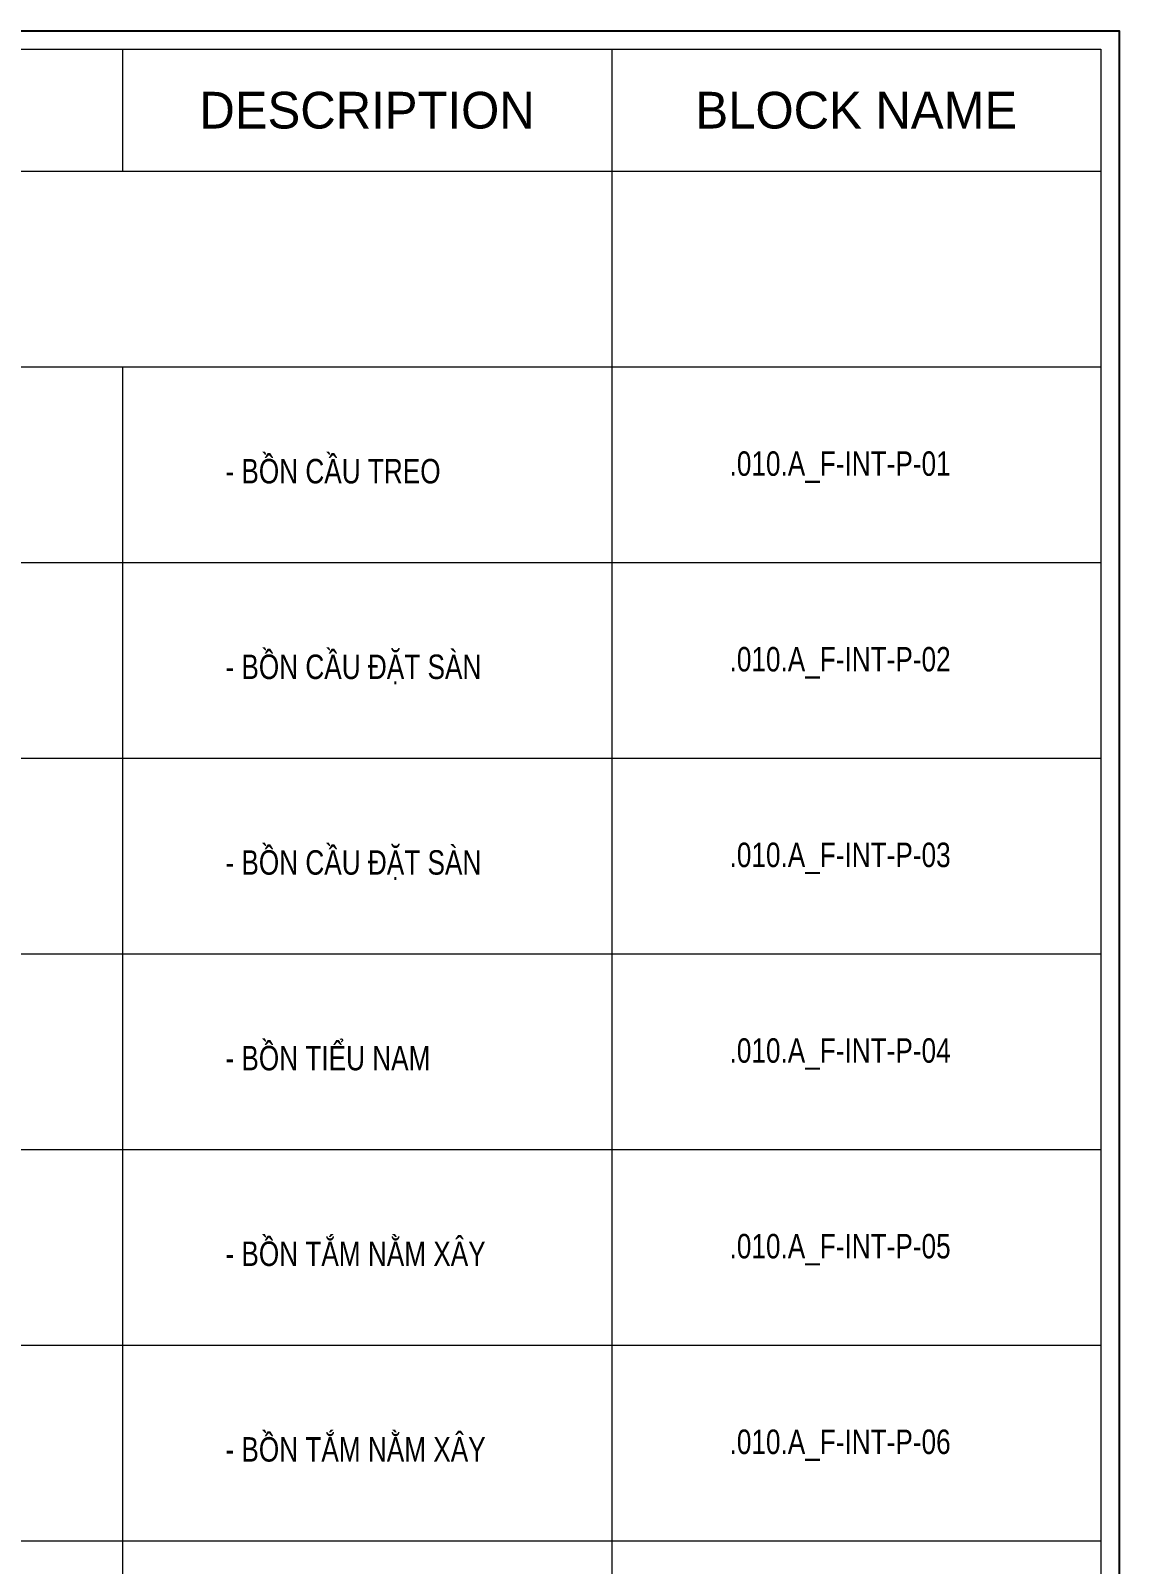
# Model space of a CAD drawing. Header units: millimetres. Extents: x 21129 to 2803301, y -510327 to 166837.
# Drawn here: x 367525 to 376425, y -186984 to -174441 of the extents above; entities that cross this region are included whole.
import ezdxf
from ezdxf.enums import TextEntityAlignment as Align

# ---------------------------------------------------------------- set-up
doc = ezdxf.new("R2010")
doc.units = ezdxf.units.MM
doc.layers.add('....03_TNT_A_THIN', color=251, linetype='Continuous', lineweight=13, transparency=0.5)
doc.layers.add('....10_TNT_A_COTE', color=14, linetype='Continuous')
doc.layers.add('....20_TNT_N_TEXT', color=9, linetype='Continuous')
doc.styles.add('.TNT_A_TXT_3_NOTE', font='uromans.shx', dxfattribs={"width": 0.8})

msp = doc.modelspace()

# ---------------------------------------------------------------- linework, layer by layer
at = {"layer": '....03_TNT_A_THIN'}
for p, q in [((368274.6, -174591.4), (368274.6, -175591.4)), ((372274.6, -174591.4), (372274.6, -210791.4)), ((358774.6, -175591.4), (376274.6, -175591.4)), ((358774.6, -177191.4), (376274.6, -177191.4)), ((368274.6, -177191.4), (368274.6, -210791.4)), ((358774.6, -178791.4), (376274.6, -178791.4)), ((358774.6, -180391.4), (376274.6, -180391.4)), ((358774.6, -181991.4), (376274.6, -181991.4)), ((358774.6, -183591.4), (376274.6, -183591.4)), ((358774.6, -185191.4), (376274.6, -185191.4)), ((358774.6, -186791.4), (376274.6, -186791.4))]:
    msp.add_line(p, q, dxfattribs=at)
msp.add_lwpolyline([(358774.6, -174591.4), (376274.6, -174591.4), (376274.6, -210791.4), (358774.6, -210791.4)], close=True, dxfattribs=at)
at = {"layer": '....10_TNT_A_COTE'}
msp.add_lwpolyline([(358624.6, -174441.4), (376424.6, -174441.4), (376424.6, -210941.4), (358624.6, -210941.4)], close=True, dxfattribs=at)

# ---------------------------------------------------------------- texts
at = {"layer": '....20_TNT_N_TEXT'}
for s, p in [('DESCRIPTION', (370274.6, -175091.4)), ('BLOCK NAME', (374274.6, -175091.4))]:
    msp.add_text(s, height=300, dxfattribs=at).set_placement(p, align=Align.MIDDLE)
at = {"layer": '....20_TNT_N_TEXT', "style": '.TNT_A_TXT_3_NOTE', "width": 0.8}
for s, p in [('- BỒN CẦU TREO', (369116.5, -178143.8)), ('.010.A_F-INT-P-01', (373238.4, -178081.8)), ('.010.A_F-INT-P-02', (373238.4, -179681.8)), ('- BỒN CẦU ĐẶT SÀN', (369116.5, -179743.8)), ('- BỒN CẦU ĐẶT SÀN', (369116.5, -181343.8)), ('.010.A_F-INT-P-03', (373238.4, -181281.8)), ('- BỒN TIỂU NAM', (369116.5, -182943.8)), ('.010.A_F-INT-P-04', (373238.4, -182881.8)), ('- BỒN TẮM NẰM XÂY', (369116.5, -184543.8)), ('.010.A_F-INT-P-05', (373238.4, -184481.8)), ('.010.A_F-INT-P-06', (373238.4, -186081.8)), ('- BỒN TẮM NẰM XÂY', (369116.5, -186143.8))]:
    msp.add_text(s, height=200, dxfattribs=at).set_placement(p)

doc.saveas('drawing.dxf')
